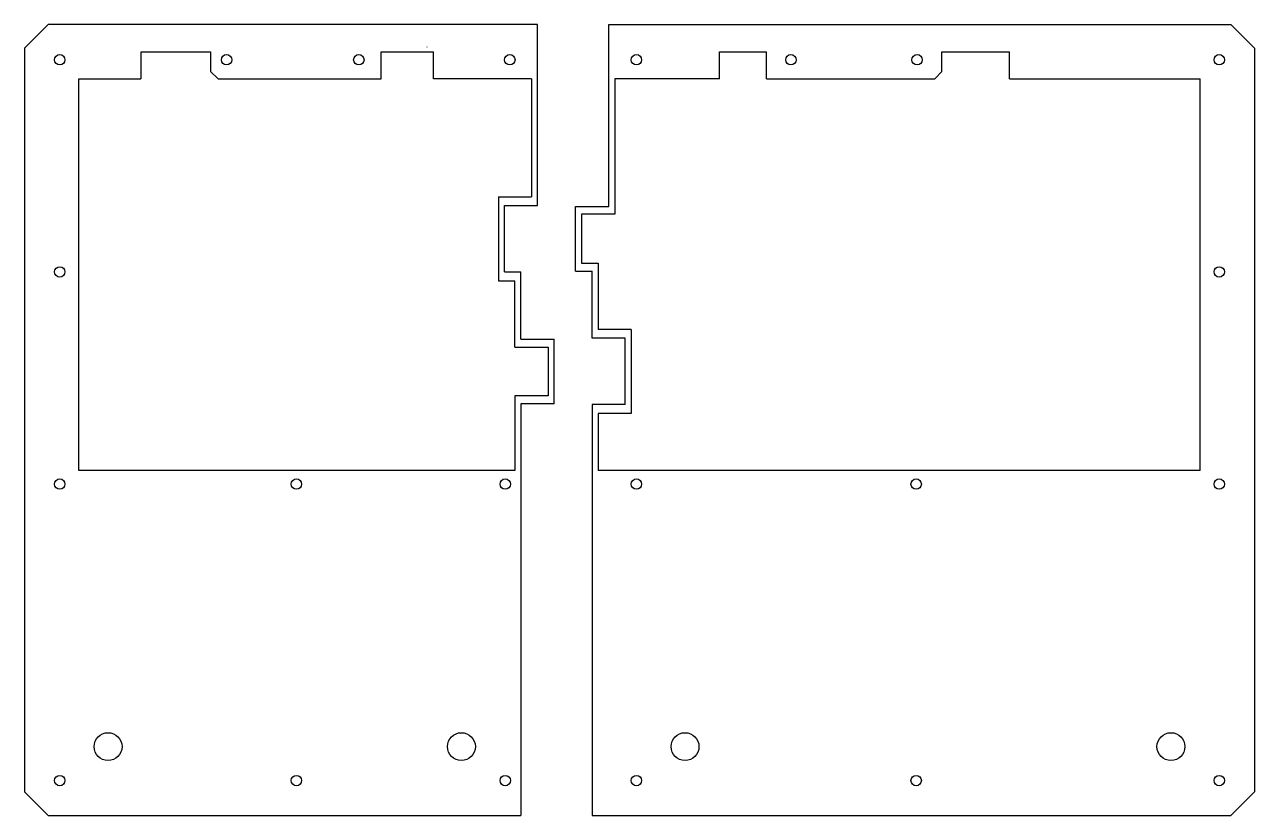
# Model space of a CAD drawing. Extents: x 132 to 485, y 98 to 325.
import ezdxf

# ---------------------------------------------------------------- set-up
doc = ezdxf.new("R2010")
doc.units = 0
doc.header["$MEASUREMENT"] = 0
doc.layers.get('0').update_dxf_attribs({"true_color": 0xffffff})

msp = doc.modelspace()

# ---------------------------------------------------------------- linework, layer by layer
at = {"color": 7, "true_color": 0xffffff}
for p, q in [((138.82, 324.63), (132.08, 317.9)), ((478.21, 324.63), (484.94, 317.9)), ((132.08, 104.41), (138.82, 97.68)), ((484.94, 104.41), (478.21, 97.68))]:
    msp.add_line(p, q, dxfattribs=at)
at = {"color": 7, "linetype": 'Continuous', "true_color": 0xffffff}
for p, q in [((279.26, 324.63), (138.82, 324.63)), ((279.26, 272.7), (279.26, 324.63)), ((299.67, 272.45), (299.67, 324.63)), ((299.67, 324.63), (478.21, 324.63)), ((132.08, 317.9), (132.08, 104.41)), ((247.49, 318.28), (247.61, 318.28)), ((484.94, 317.9), (484.94, 104.41)), ((165.43, 316.78), (185.43, 316.78)), ((165.43, 316.76), (165.43, 309.08)), ((185.43, 316.78), (185.43, 311.2)), ((234.43, 309.08), (234.43, 316.78)), ((234.43, 316.78), (249.43, 316.78)), ((249.43, 309.08), (249.43, 316.78)), ((331.46, 309.08), (331.46, 316.78)), ((331.46, 316.78), (344.92, 316.78)), ((344.92, 309.08), (344.92, 316.78)), ((395.21, 316.78), (414.67, 316.78)), ((395.21, 311.15), (395.21, 316.78)), ((414.67, 309.08), (414.67, 316.78)), ((185.43, 311.2), (187.58, 309.08)), ((395.21, 311.15), (393.25, 309.08)), ((147.63, 196.71), (147.63, 309.08)), ((147.63, 309.08), (165.43, 309.08)), ((187.58, 309.08), (234.43, 309.08)), ((277.54, 309.08), (249.43, 309.08)), ((277.54, 309.08), (277.54, 275.23)), ((301.39, 309.08), (301.39, 270.18)), ((331.46, 309.08), (301.39, 309.08)), ((344.92, 309.08), (393.25, 309.08)), ((414.67, 309.08), (469.39, 309.08)), ((469.39, 196.71), (469.39, 309.08)), ((268.01, 275.23), (268.01, 251.13)), ((268.01, 275.23), (277.54, 275.23)), ((269.73, 253.65), (269.73, 272.7)), ((269.74, 272.7), (279.26, 272.7)), ((290.14, 253.9), (290.14, 272.45)), ((290.14, 272.45), (299.67, 272.45)), ((301.39, 270.18), (291.86, 270.18)), ((291.86, 270.18), (291.86, 256.18)), ((291.86, 256.18), (296.63, 256.18)), ((296.63, 256.18), (296.63, 237.13)), ((268.01, 251.13), (272.77, 251.13)), ((269.73, 253.65), (274.5, 253.65)), ((272.77, 232.08), (272.77, 251.13)), ((274.5, 234.35), (274.5, 253.65)), ((290.14, 253.9), (294.9, 253.9)), ((294.9, 234.61), (294.9, 253.9)), ((306.15, 237.13), (296.63, 237.13)), ((306.15, 237.13), (306.15, 213.03)), ((274.5, 234.35), (284.02, 234.35)), ((284.02, 215.81), (284.02, 234.35)), ((304.42, 234.61), (294.9, 234.61)), ((304.42, 215.56), (304.42, 234.61)), ((272.77, 232.08), (282.3, 232.08)), ((282.3, 232.08), (282.3, 218.08)), ((282.3, 218.08), (272.77, 218.08)), ((272.77, 218.08), (272.77, 196.71)), ((284.02, 215.81), (274.5, 215.81)), ((274.5, 215.81), (274.5, 97.68)), ((304.42, 215.56), (294.9, 215.56)), ((294.9, 215.56), (294.9, 97.68)), ((306.15, 213.03), (296.63, 213.03)), ((296.63, 213.03), (296.63, 196.71)), ((272.77, 196.71), (147.63, 196.71)), ((469.39, 196.71), (296.63, 196.71)), ((138.82, 97.68), (274.5, 97.68)), ((294.9, 97.68), (478.21, 97.68))]:
    msp.add_line(p, q, dxfattribs=at)
for centre in [(142.17, 314.54), (190.04, 314.54), (227.98, 314.54), (271.3, 314.54), (307.63, 314.54), (351.97, 314.54), (388.16, 314.54), (474.85, 314.54), (142.17, 253.65), (474.85, 253.65), (142.17, 192.77), (210.08, 192.77), (270, 192.77), (307.63, 192.77), (387.89, 192.77), (474.85, 192.77), (142.17, 107.67), (210.08, 107.67), (270, 107.67), (307.63, 107.67), (387.89, 107.67), (474.85, 107.67)]:
    msp.add_circle(centre, 1.5, dxfattribs=at)
for centre in [(156.04, 117.42), (257.42, 117.42), (321.58, 117.42), (460.99, 117.42)]:
    msp.add_circle(centre, 4)

doc.saveas('drawing.dxf')
